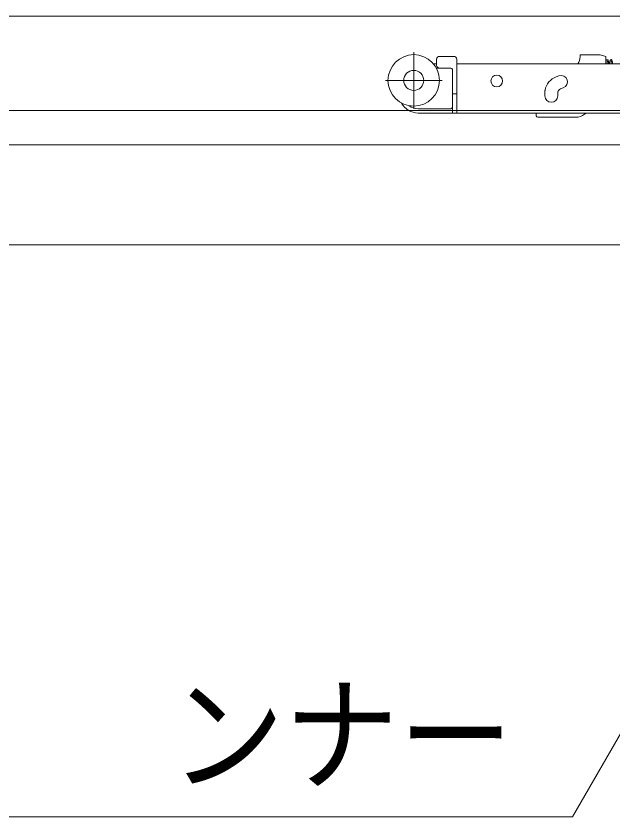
# Model space of a CAD drawing. Units: millimetres, scale not verified. Extents: x -6062 to 6062, y -3045 to 3045.
# Drawn here: x -3736.6 to -3528.1, y 70 to 350 of the extents above; entities that cross this region are included whole.
import ezdxf
from ezdxf.enums import TextEntityAlignment as Align

# ---------------------------------------------------------------- set-up
doc = ezdxf.new("R2010")
doc.units = ezdxf.units.MM
doc.header["$LTSCALE"] = 20
doc.layers.add('0-2_2寸法-3', color=7, linetype='Continuous', lineweight=9)
doc.layers.add('0-3_3一般', color=7, linetype='Continuous', lineweight=9)
doc.styles.add('ＭＳ ゴシック', font='')
doc.styles.get('ＭＳ ゴシック').set_extended_font_data('MS Gothic')

# ---------------------------------------------------------------- blocks, each defined once
blk = doc.blocks.new('グループ-135')
at = {"layer": '0-3_3一般'}
for p, q in [((-75990, 7000), (19030, 7000)), ((-36203.9, 6747.9), (-36203.9, 6351.9)), ((-35041.5, 6713.9), (-35041.5, 6727.9)), ((-36043.9, 6665.9), (-36066.3, 6665.9)), ((-36043.9, 6697.9), (-36043.9, 6655.9)), ((-35923.9, 6717.9), (-36023.9, 6717.9)), ((-35903.9, 6697.9), (-35903.9, 6665.1)), ((-35903.9, 6665.9), (-29797.9, 6665.9)), ((-35903.9, 6659.9), (-35903.9, 6665.1)), ((-34852.3, 6670.9), (-34851.6, 6665.9)), ((-34825.3, 6670.9), (-34824.6, 6665.9)), ((-36045.8, 6635.9), (-36023.9, 6635.9)), ((-35943.9, 6635.9), (-36023.9, 6635.9)), ((-35933.9, 6475.9), (-35933.9, 6625.9)), ((-35903.9, 6481.9), (-35903.9, 6659.9)), ((-35190.2, 6581.5), (-35208.9, 6574.7)), ((-36005.9, 6549.9), (-36401.9, 6549.9)), ((-35178.2, 6490.1), (-35159.4, 6496.9)), ((-35933.9, 6455.9), (-35933.9, 6475.9)), ((-35933.9, 6345.9), (-35933.9, 6455.9)), ((-35903.9, 6455.9), (-35933.9, 6455.9)), ((-35903.9, 6470.1), (-35903.9, 6481.9)), ((-35903.9, 6470.1), (-35903.9, 6455.9)), ((-35903.9, 6455.9), (-35903.9, 6345.9)), ((-35287.9, 6441.9), (-35287.9, 6461.9)), ((-35286.3, 6481.4), (-35286.2, 6481.9)), ((-35197.9, 6462.4), (-35197.9, 6461.9)), ((-35197.9, 6461.9), (-35197.9, 6441.9)), ((19030, 6340), (-75990, 6340)), ((-35943.9, 6351.9), (-36173.9, 6351.9)), ((-35933.9, 6321.9), (-35933.9, 6345.9)), ((-35903.9, 6345.9), (-35903.9, 6321.9)), ((-36173.9, 6321.9), (-35933.9, 6321.9)), ((-35903.9, 6321.9), (-35933.9, 6321.9)), ((-29797.9, 6321.9), (-35903.9, 6321.9)), ((-35347.3, 6301.9), (-35347.3, 6321.9)), ((-35337.3, 6291.9), (-35072.4, 6291.9)), ((-35009.9, 6313.8), (-34999.8, 6321.9)), ((-52320, 6100), (-28348.9, 6100)), ((-52000, 5400), (-28640, 5400))]:
    blk.add_line(p, q, dxfattribs=at)
for points in [[(-34861.5, 6665.9), (-34861.5, 6717.9), (-34901.5, 6727.9), (-35041.5, 6727.9)], [(-34861.5, 6675.8), (-34861.4, 6676.3), (-34861.4, 6676.9), (-34861.3, 6677.4), (-34861.2, 6678), (-34861.2, 6678.7), (-34861.1, 6679.3), (-34861, 6680), (-34861, 6680.6), (-34860.9, 6681.4), (-34860.9, 6682.1), (-34860.8, 6682.9), (-34860.7, 6683.6), (-34860.7, 6684.5), (-34860.6, 6685.3), (-34860.5, 6686.1), (-34860.4, 6686.9), (-34860.2, 6687.7), (-34859.9, 6688.4), (-34859.6, 6689.1), (-34859.1, 6689.8), (-34858.7, 6690.4), (-34858.1, 6691), (-34857.5, 6691.5), (-34856.8, 6692.1), (-34856.1, 6692.6), (-34855.3, 6693), (-34854.4, 6693.5), (-34853.5, 6693.8), (-34852.5, 6694.2), (-34851.6, 6694.4), (-34850.8, 6694.5), (-34850, 6694.5), (-34849.3, 6694.3), (-34848.6, 6694.1), (-34848, 6693.7), (-34847.4, 6693.3), (-34846.9, 6692.7), (-34846.4, 6692), (-34846, 6691.2)], [(-34851.7, 6674.5), (-34851.7, 6674.1), (-34851.8, 6673.6), (-34851.9, 6673.2), (-34851.9, 6672.8), (-34852, 6672.3), (-34852.1, 6671.9), (-34852.1, 6671.4), (-34852.2, 6671), (-34852.3, 6670.6), (-34852.4, 6670.1), (-34852.4, 6669.7), (-34852.5, 6669.3), (-34852.5, 6668.9), (-34852.6, 6668.5), (-34852.7, 6668.1), (-34852.7, 6667.7), (-34852.8, 6667.4), (-34852.8, 6667), (-34852.9, 6666.6), (-34852.9, 6666.3), (-34853, 6665.9)], [(-34849.5, 6686.7), (-34849.4, 6686.7), (-34849.2, 6686.7), (-34849.1, 6686.7), (-34849.1, 6686.6), (-34849, 6686.6), (-34849, 6686.5), (-34848.9, 6686.3), (-34848.9, 6686.1), (-34849, 6686), (-34849, 6685.7), (-34849.1, 6685.5), (-34849.2, 6685.2), (-34849.3, 6684.9), (-34849.5, 6684.5), (-34849.6, 6684.2), (-34849.8, 6683.8), (-34850, 6683.4), (-34850.1, 6683), (-34850.3, 6682.6), (-34850.4, 6682.2), (-34850.5, 6681.8), (-34850.6, 6681.4), (-34850.7, 6681), (-34850.8, 6680.6), (-34850.9, 6680.2), (-34851, 6679.8), (-34851.1, 6679.4), (-34851.1, 6679), (-34851.2, 6678.6), (-34851.2, 6678.2), (-34851.3, 6677.8), (-34851.3, 6677.4), (-34851.4, 6677), (-34851.4, 6676.6), (-34851.4, 6676.2), (-34851.5, 6675.8), (-34851.6, 6675.4), (-34851.6, 6674.9), (-34851.7, 6674.5)], [(-34846, 6691.2), (-34845.7, 6690.3), (-34845.4, 6689.2), (-34845.2, 6688.1), (-34845, 6686.9), (-34844.7, 6685.8), (-34844.6, 6684.7), (-34844.4, 6683.6), (-34844.2, 6682.5), (-34844, 6681.5), (-34843.8, 6680.5), (-34843.7, 6679.6), (-34843.5, 6678.7), (-34843.4, 6677.8), (-34843.2, 6676.9), (-34843.1, 6676.1), (-34843, 6675.3), (-34842.9, 6674.6), (-34842.7, 6673.9), (-34842.6, 6673.2), (-34842.5, 6672.5), (-34842.4, 6671.8), (-34842.3, 6671.1), (-34842.2, 6670.5), (-34842.1, 6669.9), (-34842, 6669.2), (-34842, 6668.6), (-34841.9, 6668.1), (-34841.8, 6667.5), (-34841.7, 6666.9), (-34841.6, 6666.4), (-34841.6, 6665.9)], [(-34836, 6665.9), (-34835.9, 6666.5), (-34835.8, 6667.1), (-34835.7, 6667.8), (-34835.6, 6668.4), (-34835.6, 6669.1), (-34835.5, 6669.8), (-34835.4, 6670.6), (-34835.3, 6671.3), (-34835.3, 6672.1), (-34835.2, 6672.9), (-34835.1, 6673.7), (-34835, 6674.5), (-34835, 6675.4), (-34834.9, 6676.2), (-34834.8, 6677.1), (-34834.7, 6678), (-34834.5, 6679), (-34834.3, 6680), (-34834, 6681), (-34833.7, 6682), (-34833.4, 6683.1), (-34833, 6684.2), (-34832.6, 6685.3), (-34832.1, 6686.5), (-34831.6, 6687.7), (-34831.1, 6688.9), (-34830.5, 6690.1), (-34829.9, 6691.4), (-34829.2, 6692.6), (-34828.6, 6693.6), (-34827.9, 6694.4), (-34827.3, 6695.1), (-34826.6, 6695.5), (-34826, 6695.8), (-34825.3, 6695.9), (-34824.7, 6695.8), (-34824, 6695.5), (-34823.4, 6695.1), (-34822.7, 6694.4)], [(-34824.7, 6674.5), (-34824.7, 6674.1), (-34824.8, 6673.6), (-34824.9, 6673.2), (-34824.9, 6672.8), (-34825, 6672.3), (-34825.1, 6671.9), (-34825.1, 6671.4), (-34825.2, 6671), (-34825.3, 6670.6), (-34825.4, 6670.1), (-34825.4, 6669.7), (-34825.5, 6669.3), (-34825.5, 6668.9), (-34825.6, 6668.5), (-34825.7, 6668.1), (-34825.7, 6667.7), (-34825.8, 6667.4), (-34825.8, 6667), (-34825.9, 6666.6), (-34825.9, 6666.3), (-34826, 6665.9)], [(-34822.5, 6686.7), (-34822.4, 6686.7), (-34822.3, 6686.7), (-34822.1, 6686.7), (-34822.1, 6686.6), (-34822, 6686.6), (-34822, 6686.5), (-34821.9, 6686.3), (-34821.9, 6686.2), (-34822, 6686), (-34822, 6685.7), (-34822.1, 6685.5), (-34822.2, 6685.2), (-34822.3, 6684.9), (-34822.5, 6684.5), (-34822.6, 6684.2), (-34822.8, 6683.8), (-34823, 6683.4), (-34823.1, 6683), (-34823.3, 6682.6), (-34823.4, 6682.2), (-34823.5, 6681.8), (-34823.6, 6681.4), (-34823.7, 6681), (-34823.8, 6680.6), (-34823.9, 6680.2), (-34824, 6679.8), (-34824.1, 6679.4), (-34824.1, 6679), (-34824.2, 6678.6), (-34824.2, 6678.2), (-34824.3, 6677.8), (-34824.3, 6677.4), (-34824.4, 6677), (-34824.4, 6676.6), (-34824.4, 6676.2), (-34824.5, 6675.8), (-34824.6, 6675.4), (-34824.6, 6674.9), (-34824.7, 6674.5)], [(-34822.7, 6694.4), (-34822.1, 6693.6), (-34821.5, 6692.6), (-34820.8, 6691.4), (-34820.2, 6690.1), (-34819.6, 6688.9), (-34819.1, 6687.6), (-34818.6, 6686.5), (-34818.1, 6685.3), (-34817.7, 6684.2), (-34817.3, 6683.1), (-34816.9, 6682), (-34816.6, 6681), (-34816.4, 6680), (-34816.1, 6679), (-34816, 6678), (-34815.8, 6677.1), (-34815.7, 6676.2), (-34815.6, 6675.3), (-34815.5, 6674.5), (-34815.5, 6673.7), (-34815.4, 6672.9), (-34815.3, 6672.1), (-34815.2, 6671.3), (-34815.1, 6670.6), (-34815, 6669.8), (-34815, 6669.1), (-34814.9, 6668.4), (-34814.8, 6667.8), (-34814.7, 6667.1), (-34814.7, 6666.5), (-34814.6, 6665.9)], [(-35287.9, 6461.9), (-35287.9, 6462.4), (-35287.9, 6462.9), (-35287.9, 6463.4), (-35287.9, 6463.9), (-35287.9, 6464.4), (-35287.9, 6464.9), (-35287.9, 6465.4), (-35287.8, 6465.9), (-35287.8, 6466.4), (-35287.8, 6466.9), (-35287.8, 6467.4), (-35287.7, 6467.9), (-35287.7, 6468.4), (-35287.7, 6468.9), (-35287.7, 6469.4), (-35287.6, 6469.9), (-35287.6, 6470.4), (-35287.5, 6470.9), (-35287.5, 6471.4), (-35287.5, 6471.9), (-35287.4, 6472.4), (-35287.4, 6472.9), (-35287.3, 6473.4), (-35287.3, 6473.9), (-35287.2, 6474.4), (-35287.2, 6474.9), (-35287.1, 6475.4), (-35287, 6475.9), (-35287, 6476.4), (-35286.9, 6476.9), (-35286.9, 6477.4), (-35286.8, 6477.9), (-35286.7, 6478.4), (-35286.7, 6478.9), (-35286.6, 6479.4), (-35286.5, 6479.9), (-35286.5, 6480.4), (-35286.4, 6480.9), (-35286.3, 6481.4)], [(-35190.3, 6481.9), (-35190.6, 6481.5), (-35190.9, 6481), (-35191.2, 6480.6), (-35191.6, 6480.1), (-35191.9, 6479.7), (-35192.2, 6479.2), (-35192.5, 6478.8), (-35192.8, 6478.3), (-35193, 6477.9), (-35193.3, 6477.4), (-35193.6, 6476.9), (-35193.9, 6476.4), (-35194.1, 6476), (-35194.4, 6475.5), (-35194.6, 6475), (-35194.9, 6474.5), (-35195.1, 6474), (-35195.3, 6473.5), (-35195.5, 6473), (-35195.8, 6472.5), (-35196, 6472), (-35196.2, 6471.5), (-35196.3, 6470.9), (-35196.5, 6470.4), (-35196.7, 6469.9), (-35196.8, 6469.4), (-35197, 6468.9), (-35197.1, 6468.3), (-35197.2, 6467.8), (-35197.4, 6467.3), (-35197.5, 6466.8), (-35197.5, 6466.2), (-35197.6, 6465.7), (-35197.7, 6465.1), (-35197.8, 6464.6), (-35197.8, 6464.1), (-35197.8, 6463.5), (-35197.9, 6463), (-35197.9, 6462.4)]]:
    blk.add_lwpolyline(points, dxfattribs=at)
for centre, radius in [((-36203.9, 6549.9), 180), ((-36203.9, 6549.9), 70), ((-35623.9, 6545.9), 41)]:
    blk.add_circle(centre, radius, dxfattribs=at)
for centre, radius, start, end in [((-36023.9, 6697.9), 20, 90, 180), ((-35923.9, 6697.9), 20, 0, 90), ((-35121.5, 6713.9), 80, 323.1301, 0), ((-36023.9, 6655.9), 20, 180, 270), ((-35943.9, 6625.9), 10, 0, 90), ((-35167.9, 6461.9), 120, 110, 170.4059), ((-35174.8, 6539.2), 45, 290, 110), ((-35242.9, 6441.9), 45, 180, 0), ((-35167.9, 6461.9), 30, 110, 138.1897), ((-36173.9, 6451.9), 130, 207.8267, 270), ((-36173.9, 6451.9), 100, 232.496, 270), ((-35943.9, 6361.9), 10, 270, 0), ((-35337.3, 6301.9), 10, 180, 270), ((-35072.4, 6391.9), 100, 270, 308.6598)]:
    blk.add_arc(centre, radius, start, end, dxfattribs=at)
blk = doc.blocks.new('グループ-136')
at = {"layer": '0-3_3一般'}
blk.add_line((-77696.5, 7000), (20903.5, 7000), dxfattribs=at)
blk = doc.blocks.new('グループ-137')
at = {"layer": '0-3_3一般'}
for name in ['グループ-136', 'グループ-135']:
    blk.add_blockref(name, (0, 0), dxfattribs=at)

msp = doc.modelspace()

# ---------------------------------------------------------------- linework, layer by layer
at = {"layer": '0-2_2寸法-3'}
msp.add_lwpolyline([(-4141.06, 70), (-3542.22, 70), (-3395.98, 323.3)], dxfattribs=at)

# ---------------------------------------------------------------- block references
at = {"layer": '0-3_3一般', "xscale": 0.05, "yscale": 0.05}
msp.add_blockref('グループ-137', (-1787.5, 0), dxfattribs=at)

# ---------------------------------------------------------------- texts
at = {"layer": '0-2_2寸法-3', "style": 'ＭＳ ゴシック', "width": 0.9}
msp.add_text('ンナー', height=32.55, dxfattribs=at).set_placement((-3682.85, 72.77), align=Align.BOTTOM_LEFT)

doc.saveas('drawing.dxf')
